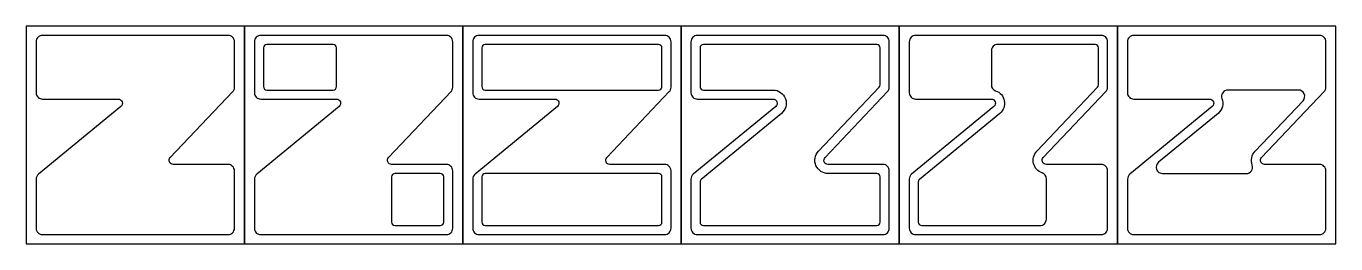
# Model space of a CAD drawing. Header units: millimetres. Extents: x 2864 to 5114, y 1937 to 2312.
import ezdxf

# ---------------------------------------------------------------- set-up
doc = ezdxf.new("R2010")
doc.units = ezdxf.units.MM

msp = doc.modelspace()

# ---------------------------------------------------------------- linework, layer by layer
for points in [[(2864.5, 1936.6), (3239.5, 1936.6), (3239.5, 2311.5), (2864.5, 2311.5)], [(3239.5, 1936.6), (3614.4, 1936.6), (3614.4, 2311.5), (3239.5, 2311.5)], [(3614.4, 1936.6), (3989.4, 1936.6), (3989.4, 2311.5), (3614.4, 2311.5)], [(3989.4, 1936.6), (4364.3, 1936.6), (4364.3, 2311.5), (3989.4, 2311.5)], [(4364.3, 1936.6), (4739.3, 1936.6), (4739.3, 2311.5), (4364.3, 2311.5)], [(4739.3, 1936.6), (5114.2, 1936.6), (5114.2, 2311.5), (4739.3, 2311.5)]]:
    msp.add_lwpolyline(points, close=True)
for points in [[(2881.6, 2284.7), (2881.6, 2196.8, 0.414214), (2892.5, 2185.9), (3022.6, 2185.9, -0.703288), (3027.2, 2173.3), (2885.6, 2056.4, 0.223861), (2881.6, 2048.1), (2881.6, 1963.5, 0.414214), (2892.5, 1952.6), (3211.4, 1952.6, 0.414214), (3222.3, 1963.5), (3222.3, 2062.4, 0.414214), (3211.4, 2073.3), (3117.2, 2073.3, -0.658286), (3112, 2085.3), (3219.3, 2198.7, 0.19178), (3222.3, 2206.2), (3222.3, 2284.7, 0.414214), (3211.4, 2295.6), (2892.5, 2295.6, 0.414214)], [(3256.6, 2284.7), (3256.6, 2196.8, 0.414214), (3267.5, 2185.9), (3397.6, 2185.9, -0.703288), (3402.1, 2173.3), (3260.6, 2056.4, 0.223861), (3256.6, 2048.1), (3256.6, 1963.5, 0.414214), (3267.5, 1952.6), (3586.4, 1952.6, 0.414214), (3597.3, 1963.5), (3597.3, 2062.4, 0.414214), (3586.4, 2073.3), (3492.2, 2073.3, -0.658286), (3487, 2085.3), (3594.3, 2198.7, 0.19178), (3597.3, 2206.2), (3597.3, 2284.7, 0.414214), (3586.4, 2295.6), (3267.5, 2295.6, 0.414214)], [(3631.6, 2284.7), (3631.6, 2196.8, 0.414214), (3642.4, 2185.9), (3772.5, 2185.9, -0.703288), (3777.1, 2173.3), (3635.5, 2056.4, 0.223861), (3631.6, 2048.1), (3631.6, 1963.5, 0.414214), (3642.4, 1952.6), (3961.3, 1952.6, 0.414214), (3972.2, 1963.5), (3972.2, 2062.4, 0.414214), (3961.3, 2073.3), (3867.1, 2073.3, -0.658286), (3861.9, 2085.3), (3969.2, 2198.7, 0.19178), (3972.2, 2206.2), (3972.2, 2284.7, 0.414214), (3961.3, 2295.6), (3642.4, 2295.6, 0.414214)], [(4006.5, 2284.7), (4006.5, 2196.8, 0.414214), (4017.4, 2185.9), (4147.5, 2185.9, -0.703288), (4152.1, 2173.3), (4010.5, 2056.4, 0.223861), (4006.5, 2048.1), (4006.5, 1963.5, 0.414214), (4017.4, 1952.6), (4336.3, 1952.6, 0.414214), (4347.2, 1963.5), (4347.2, 2062.4, 0.414214), (4336.3, 2073.3), (4242.1, 2073.3, -0.658286), (4236.9, 2085.3), (4344.2, 2198.7, 0.19178), (4347.2, 2206.2), (4347.2, 2284.7, 0.414214), (4336.3, 2295.6), (4017.4, 2295.6, 0.414214)], [(4381.5, 2284.7), (4381.5, 2196.8, 0.414214), (4392.4, 2185.9), (4522.5, 2185.9, -0.703288), (4527, 2173.3), (4385.4, 2056.4, 0.223861), (4381.5, 2048.1), (4381.5, 1963.5, 0.414214), (4392.4, 1952.6), (4711.2, 1952.6, 0.414214), (4722.1, 1963.5), (4722.1, 2062.4, 0.414214), (4711.2, 2073.3), (4617, 2073.3, -0.658286), (4611.8, 2085.3), (4719.2, 2198.7, 0.19178), (4722.1, 2206.2), (4722.1, 2284.7, 0.414214), (4711.2, 2295.6), (4392.4, 2295.6, 0.414214)], [(4756.4, 2284.7), (4756.4, 2196.8, 0.414214), (4767.3, 2185.9), (4897.4, 2185.9, -0.703288), (4902, 2173.3), (4760.4, 2056.4, 0.223861), (4756.4, 2048.1), (4756.4, 1963.5, 0.414214), (4767.3, 1952.6), (5086.2, 1952.6, 0.414214), (5097.1, 1963.5), (5097.1, 2062.4, 0.414214), (5086.2, 2073.3), (4992, 2073.3, -0.658286), (4986.8, 2085.3), (5094.1, 2198.7, 0.19178), (5097.1, 2206.2), (5097.1, 2284.7, 0.414214), (5086.2, 2295.6), (4767.3, 2295.6, 0.414214)], [(3391.8, 2280), (3278, 2280, 0.414214), (3272.2, 2274.2), (3272.2, 2207.3, 0.414214), (3278, 2201.5), (3391.8, 2201.5, 0.414214), (3397.6, 2207.3), (3397.6, 2274.2, 0.414214)], [(3956.7, 2207.3), (3956.7, 2274.2, 0.414214), (3950.8, 2280), (3652.9, 2280, 0.414214), (3647.1, 2274.2), (3647.1, 2207.3, 0.414214), (3652.9, 2201.5), (3950.8, 2201.5, 0.414214)], [(4022.1, 2274.2), (4022.1, 2207.3, 0.414214), (4027.9, 2201.5), (4147.5, 2201.5, -0.703288), (4162, 2161.3), (4024.2, 2047.6, 0.223861), (4022.1, 2043.1), (4022.1, 1974, 0.414214), (4027.9, 1968.1), (4325.8, 1968.1, 0.414214), (4331.6, 1974), (4331.6, 2051.9, 0.414214), (4325.8, 2057.7), (4242.1, 2057.7, -0.658286), (4225.6, 2096), (4330, 2206.4, 0.19178), (4331.6, 2210.4), (4331.6, 2274.2, 0.414214), (4325.8, 2280), (4027.9, 2280, 0.414214)], [(4609.7, 2058.9, -0.545921), (4600.5, 2096), (4705, 2206.4, 0.19178), (4706.6, 2210.4), (4706.6, 2274.2, 0.414214), (4700.7, 2280), (4533.3, 2280, 0.414214), (4522.5, 2269.1), (4522.5, 2210.6, 0.320578), (4529.8, 2200.3, -0.586531), (4536.9, 2161.3), (4399.1, 2047.6, 0.223861), (4397, 2043.1), (4397, 1974, 0.414214), (4402.9, 1968.1), (4606.2, 1968.1, 0.414214), (4617, 1979), (4617, 2048.6, 0.320578)], [(4970.7, 2072.4, -0.286947), (4975.5, 2096), (5057.9, 2183.1, 0.658286), (5050, 2201.5), (4928.9, 2201.5, 0.523995), (4918.7, 2186.8, -0.320537), (4911.9, 2161.3), (4809.7, 2077, 0.703288), (4816.7, 2057.7), (4960.5, 2057.7, 0.523995)], [(3647.1, 2051.9), (3647.1, 1974, 0.414214), (3652.9, 1968.1), (3950.8, 1968.1, 0.414214), (3956.7, 1974), (3956.7, 2051.9, 0.414214), (3950.8, 2057.7), (3652.9, 2057.7, 0.414214)]]:
    msp.add_lwpolyline(points, format="xyb", close=True)
msp.add_lwpolyline([(3498, 2057.7, 0.414214), (3492.2, 2051.9), (3492.2, 1974, 0.414214), (3498, 1968.1), (3575.9, 1968.1, 0.414214), (3581.7, 1974), (3581.7, 2051.9, 0.414214), (3575.9, 2057.7), (3498, 2057.7)], format="xyb")

doc.saveas('drawing.dxf')
